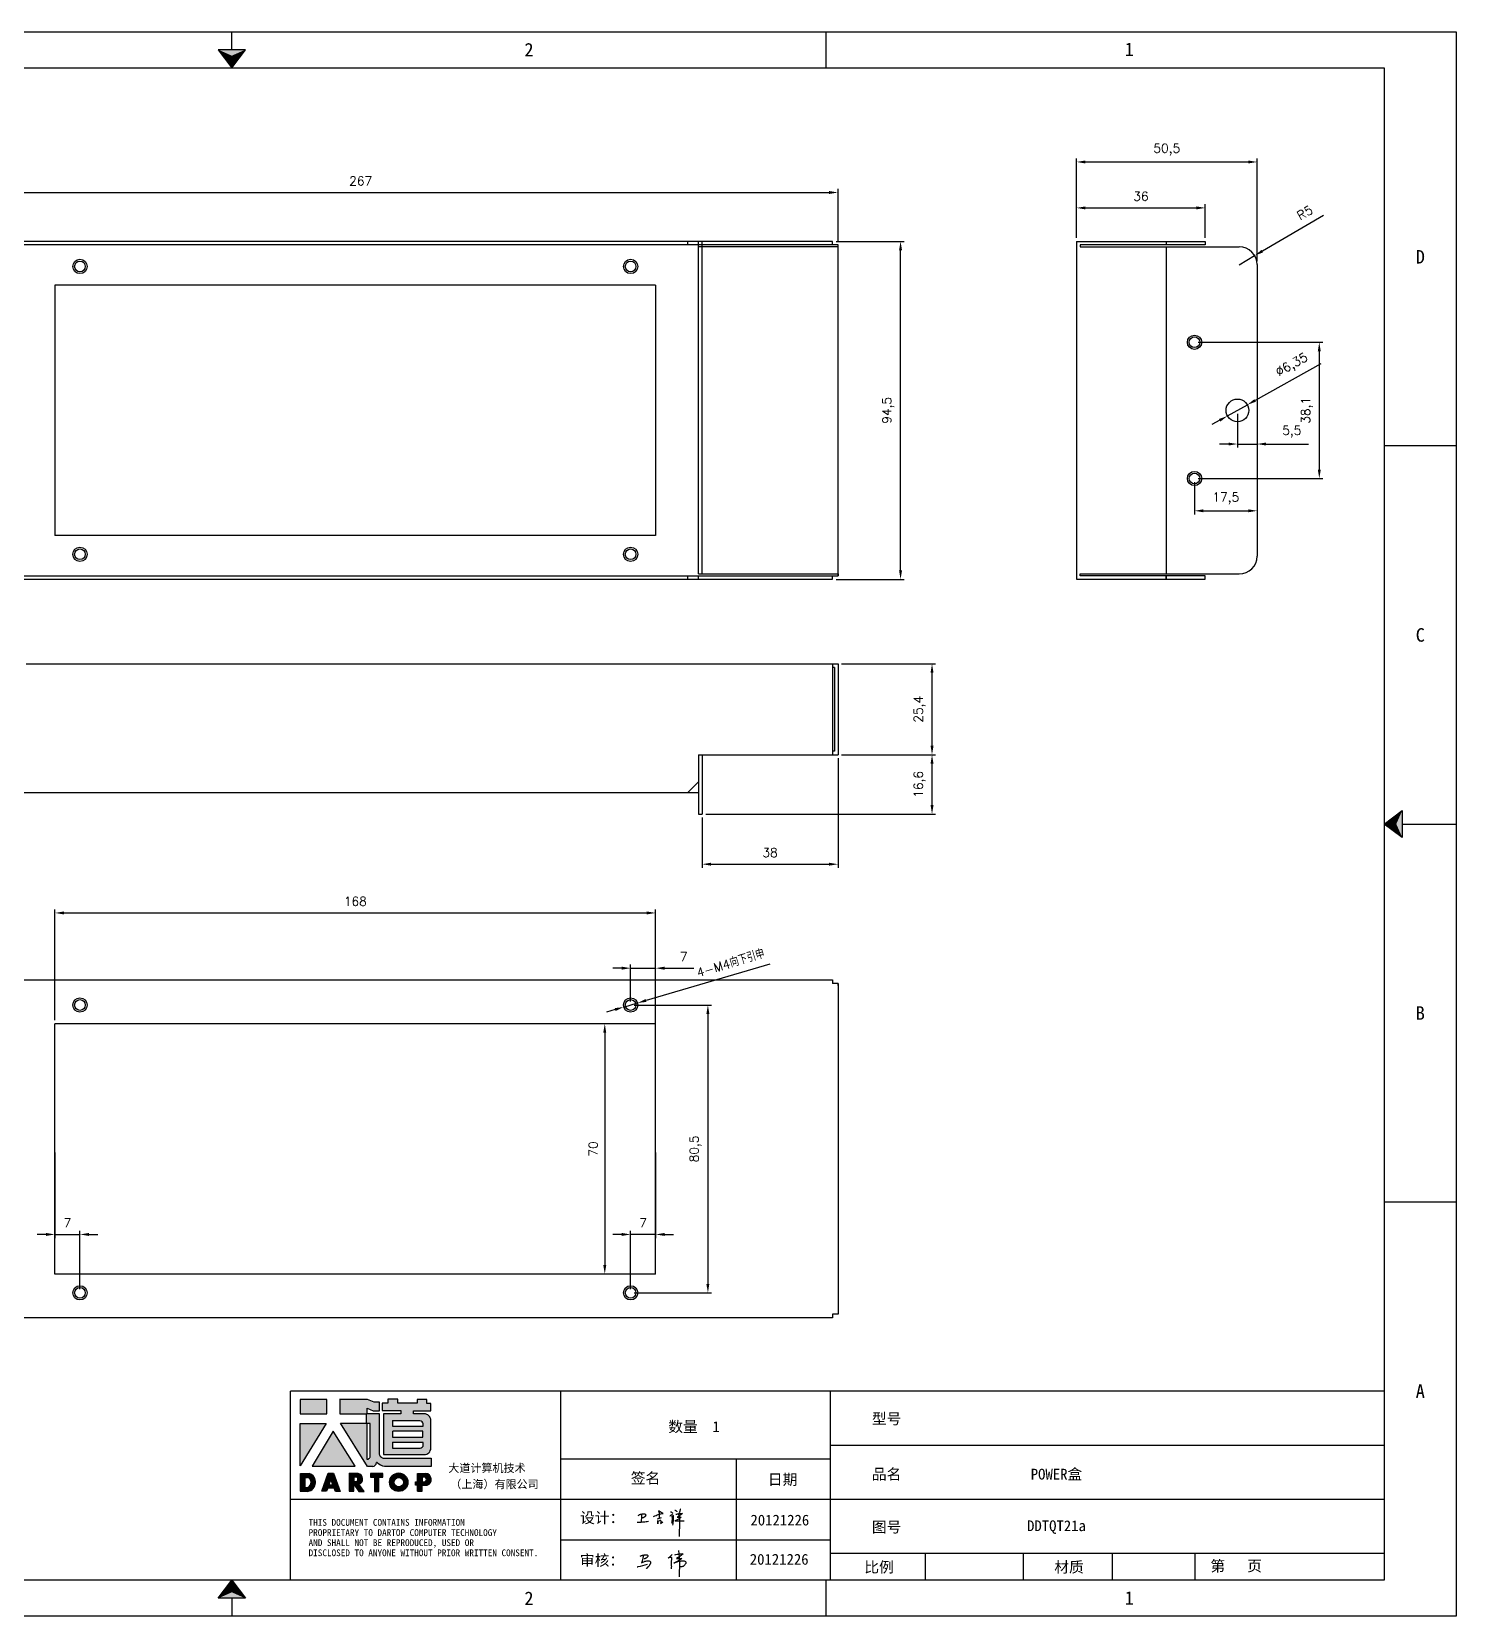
# Model space of a CAD drawing. Header units: millimetres. Extents: x 25928 to 50356, y -44172 to 20163.
# Drawn here: x 28430.3 to 28828.8, y -41737.6 to -41294.5 of the extents above; entities that cross this region are included whole.
import ezdxf
from ezdxf.enums import TextEntityAlignment as Align

# ---------------------------------------------------------------- set-up
doc = ezdxf.new("R2010")
doc.units = ezdxf.units.MM
doc.linetypes.add('DOT', pattern=[0.25, 0, -0.25])
doc.layers.add('4', color=7, linetype='Continuous')
doc.layers.add('print', color=30, linetype='Continuous')
doc.layers.add('dim', color=2, linetype='Continuous', lineweight=9)
doc.styles.add('Dartop', font='')
doc.styles.add('hzHT', font='simhei.ttf')
doc.styles.get("Standard").update_dxf_attribs({"font": 'txt', "bigfont": 'gbcbig.shx'})
doc.styles.get('Dartop').set_extended_font_data('FangSong_GB2312')
doc.dimstyles.new('0.5small', dxfattribs={"dimtxt": 2.5, "dimasz": 2.5, "dimexe": 1, "dimexo": 1, "dimgap": 2, "dimtad": 1, "dimtxsty": 'Standard', "dimcen": 2.5, "dimadec": 0, "dimazin": 0, "dimtfac": 1, "dimtmove": 0, "dimatfit": 3, "dimfxl": 0, "dimarcsym": 0})

# ---------------------------------------------------------------- blocks, each defined once
blk = doc.blocks.new('*U664')
at = {"color": 254, "linetype": 'Continuous', "extrusion": (0, 0, -1)}
for points in [[(-17, 0.333), (-16.812, 0.25), (-17, 0.5)], [(-17, 0.333), (-17, 0.5), (-17.188, 0.25)], [(-17, 0.333), (-17.188, 0.25), (-16.812, 0.25)]]:
    blk.add_solid(points, dxfattribs=at)
blk = doc.blocks.new('*U665')
at = {"color": 254, "linetype": 'Continuous'}
for points in [[(17, 21.667), (17.188, 21.75), (16.812, 21.75)], [(17, 21.667), (16.812, 21.75), (17, 21.5)], [(17, 21.667), (17, 21.5), (17.188, 21.75)]]:
    blk.add_solid(points, dxfattribs=at)
blk = doc.blocks.new('dadao')
for p, q in [((48, 19.2), (44.9, 10.4)), ((44.9, 10.4), (51.2, 10.4)), ((51.2, 10.4), (48, 19.2))]:
    blk.add_line(p, q)
for points in [[(41.8, 121.6), (41.8, 143.7), (-0.4, 143.7), (-0.4, 121.6), (41.8, 121.6)], [(104.8, 122), (104.8, 130.3), (114.1, 126.3), (124.2, 126.3), (124.2, 139.6), (115.9, 139.6), (105.1, 143.9), (61.5, 143.9)], [(61.7, 144), (61.7, 121.3), (103.9, 121.3)], [(113.4, 38.7), (105.1, 38.7), (63, 106.5), (103.9, 106.5), (103.9, 120.9), (103.9, 121.3)], [(109.7, 53.6), (109.7, 106.2), (104.3, 106.2), (104.3, 50.4), (106.6, 50.4)], [(144.6, 94.4), (144.6, 84.8), (192, 84.8), (192, 94.1), (144.9, 94.1)], [(0, 28), (0, 0), (11.8, 0)], [(0.1, 28), (14, 28)], [(76.8, 28.2), (76.8, 0), (84.1, 0), (84.1, 11.1), (91.6, -0.1), (100.3, -0.1), (91.7, 11.1)], [(76.8, 28.2), (90.6, 28.2)], [(120.2, 45), (119.5, 45), (119.5, 44.6)], [(183.7, 0), (183.7, 9.6), (180.6, 9.6), (180.6, 14.9), (183.8, 14.9), (183.8, 28.1), (196.1, 28.1), (196.5, 28.1)], [(7.1, 21.8), (7.1, 6.1), (12, 6.1)], [(7.1, 21.8), (11.4, 21.8)], [(84, 22.7), (84, 15.3), (87.2, 15.3)], [(84, 22.7), (87.3, 22.7)], [(183.7, 0), (190.9, 0), (190.9, 9.6), (198.8, 9.6)], [(194.9, 22.3), (190.8, 22.3), (190.8, 15), (194.4, 15)]]:
    blk.add_lwpolyline(points)
blk.add_lwpolyline([(137.1, 144.2), (137.1, 137.9), (128.3, 137.9), (128.3, 126.5), (157.3, 126.5), (157.3, 121.5), (130.3, 121.5), (130.3, 57.5), (194.4, 57.5, 0.414214), (204.4, 67.5), (204.4, 111.3, 0.414214), (194.4, 121.3), (177.5, 121.3), (177.5, 126.3), (204.7, 126.3), (204.7, 137.7), (198.2, 137.7), (198.2, 143.9), (183.3, 143.9), (183.3, 138), (153, 138), (153, 144.2), (137.1, 144.2)], format="xyb", close=True)
for points in [[(-0.3, 106.2), (40.4, 106.2), (-0.3, 39.7), (-0.3, 106.2)], [(51.7, 94.1), (18.4, 39.3), (86.2, 39.3)], [(43.8, 28.2), (51.8, 28.2), (62.6, -0.1), (55, -0.1), (53.2, 5), (42.9, 5), (41.1, 0), (33.6, 0)], [(110, 28.1), (110, 21.9), (116, 21.9), (116, -0.1), (123.2, -0.1), (123.2, 22), (129.2, 22), (129.2, 28.1), (110, 28.1)]]:
    blk.add_lwpolyline(points, close=True)
for points in [[(104.8, 122), (123.4, 122), (123.4, 60, 0.414214), (131.4, 52), (204.8, 52), (204.8, 39.1), (131.7, 39.1)], [(144.3, 110.8), (144.3, 101.8), (192.3, 101.8), (192.3, 105.5, 0.414214), (187.3, 110.5), (144.3, 110.5)], [(144.6, 77), (144.6, 67.5), (187.6, 67.5, 0.414214), (192.6, 72.5), (192.6, 76.4), (144.6, 76.4)]]:
    blk.add_lwpolyline(points, format="xyb")
for radius in [14.5, 7.44]:
    blk.add_circle((154.2, 14.2), radius)
for centre, radius, start, end in [((99.2, 60.7), 12.6, 305.6399, 325.969), ((9.6, 14.2), 14.4, 278.6604, 72.3203), ((88.6, 19.4), 8.95, 290.6073, 77.2124), ((111.6, 46.7), 8.19, 282.9811, 347.6627), ((136, 61.7), 22.9, 226.7358, 259.3209), ((195.7, 18.6), 9.51, 288.8959, 85.2442), ((8.5, 13.9), 8.49, 294.2143, 69.7177), ((86.4, 19), 3.8, 282.527, 76.7196), ((193.7, 18.7), 3.8, 280.9891, 72.5513)]:
    blk.add_arc(centre, radius, start, end)
blk = doc.blocks.new('h')
for p, q in [((20773.3, -2331.8), (20775.3, -2338.7)), ((20789.1, -2340.9), (20773.5, -2331.9)), ((20775.3, -2338.7), (20775.6, -2351.2)), ((20845.7, -2343.5), (20848.4, -2353)), ((20768.1, -2360.9), (20773, -2359.1)), ((20769.5, -2366.9), (20769.8, -2370.6)), ((20769.8, -2370.6), (20770.9, -2378)), ((20770.9, -2378), (20771.5, -2370.6)), ((20772.4, -2369.3), (20774.9, -2367.8)), ((20773, -2359.1), (20784.1, -2355.2)), ((20775.6, -2351.2), (20775.5, -2357.3)), ((20782.2, -2369.2), (20780, -2377.1)), ((20780, -2377.1), (20788.3, -2371.3)), ((20780.1, -2366.4), (20780.8, -2366.4)), ((20781.9, -2367.4), (20782.2, -2369.2)), ((20848.9, -2370.3), (20847.9, -2424)), ((20848.4, -2353), (20848.9, -2370.3))]:
    blk.add_line(p, q)
for points in [[(20699.1, -2348.2, -0.029745), (20704.6, -2345.4, -0.046842), (20708.4, -2344.2, -0.00919), (20714.3, -2343, -0.018517), (20717.2, -2342.5, -0.037841), (20720.3, -2342.4, -0.039541), (20723.2, -2342.8, -0.149785), (20726, -2344.3, -0.204935), (20726.9, -2346.6, -0.074872), (20726.5, -2348.3, -0.061615), (20725.6, -2350.3, -0.034204), (20723.8, -2352.6, -0.045776), (20722.3, -2354.1, -0.054985), (20720.4, -2355.3, -0.036348), (20717.3, -2356.5, -0.067752), (20715.7, -2356.8, -0.043553), (20713.2, -2356.7)], [(20755, -2351.9, -0.024077), (20759.9, -2350.1, -0.013147), (20768.7, -2346.5, -0.00522), (20775.4, -2344.1, -0.018517), (20777.3, -2343.4, -0.008274), (20786.3, -2341, -0.039541), (20788.3, -2340.8, -0.079216), (20789.4, -2341, -0.204935)], [(20816.8, -2335, -0.053561), (20819.6, -2336.1, -0.075272), (20821.3, -2337.3, -0.005295), (20822.5, -2338.5, -0.009337), (20823.1, -2339.1, -0.026146), (20823.7, -2339.8, -0.016644), (20824.5, -2340.9)], [(20832.1, -2329.2, -0.053561), (20834.9, -2330.3, -0.075272), (20836.7, -2331.5, -0.005295), (20837.8, -2332.6, -0.009337), (20838.5, -2333.3, -0.026146), (20839, -2334, -0.016644), (20839.8, -2335.1)], [(20836, -2343.7, -0.02797), (20842.1, -2342.6, -0.048868), (20845.6, -2342.2, -0.00919), (20851.1, -2341.4, -0.018517), (20853.9, -2341.1, -0.037841), (20856.7, -2341.2, -0.039541), (20859.4, -2341.6, -0.018282), (20840.6, -2354.7, -0.000937)], [(20847.6, -2340.2, 0.021784), (20849.6, -2335.9, 0.028296), (20850.8, -2332.4, 0.008136), (20851.9, -2328.2, 0.028913), (20852.2, -2327, 0.08193), (20852.1, -2325.9, 0.075058), (20851.7, -2324.7, 0.275043)], [(20696.6, -2372.4, 0.002073), (20710.6, -2371.9, 0.016137), (20719.6, -2371.3, 0.008314), (20736.9, -2369.3)], [(20813.5, -2350.1, 0.007348), (20815.9, -2348.7, 0.008421), (20818, -2347.3, 0.009459), (20819.7, -2346.2, -0.016325), (20820.7, -2345.5, -0.173771), (20821.8, -2345.3, -0.085159), (20823.9, -2346, -0.125883), (20826, -2347.9, -0.160659), (20826.6, -2350.1, -0.010447), (20826.5, -2352.3, -0.008247), (20826.2, -2355.1, -0.002698), (20825.3, -2374, 0.001562), (20823.9, -2383.7, 0.016137)]]:
    blk.add_lwpolyline(points, format="xyb")
for points in [[(20711.3, -2343.5), (20711.3, -2343.5), (20711.5, -2355.8), (20710.7, -2368), (20710.6, -2371.9)], [(20821.5, -2350.6), (20822.4, -2359.2), (20822.2, -2364.9), (20821.7, -2369), (20821.3, -2376.3), (20823.6, -2368.5), (20827.2, -2366.3), (20829.5, -2366.3)], [(20840.6, -2354.7), (20850, -2354.7), (20855, -2354.3), (20845.9, -2361.1), (20840.5, -2364), (20833, -2367.5), (20863.2, -2367.4), (20865.9, -2367.3)]]:
    blk.add_lwpolyline(points)
for centre, radius, start, end in [((20773.7, -2371.2), 2.3, 121.9907, 163.6016), ((20787.5, -2406), 40.3, 100.6183, 108.2482), ((20780.8, -2367.6), 1.15, 9.4675, 90)]:
    blk.add_arc(centre, radius, start, end)
blk = doc.blocks.new('*U663')
at = {"color": 254, "linetype": 'Continuous', "extrusion": (0, 0, -1)}
for points in [[(-33.167, 11), (-33, 11), (-33.25, 11.188)], [(-33.167, 11), (-33.25, 11.188), (-33.25, 10.812)], [(-33.167, 11), (-33.25, 10.812), (-33, 11)]]:
    blk.add_solid(points, dxfattribs=at)
blk = doc.blocks.new('*D831')
at = {"layer": 'Defpoints', "color": 0}
for p in [(28655.85, -41339.45), (28388.85, -41354.64), (28655.85, -41354.14)]:
    blk.add_point(p, dxfattribs=at)
at = {"layer": 'dim', "color": 0, "lineweight": -2}
for p, q in [((28388.85, -41353.64), (28388.85, -41338.45)), ((28655.85, -41353.14), (28655.85, -41338.45)), ((28391.35, -41339.45), (28653.35, -41339.45))]:
    blk.add_line(p, q, dxfattribs=at)
at = {"layer": 'dim', "color": 0}
for points in [[(28391.35, -41339.03), (28391.35, -41339.87), (28388.85, -41339.45)], [(28653.35, -41339.03), (28653.35, -41339.87), (28655.85, -41339.45)]]:
    blk.add_solid(points, dxfattribs=at)
at = {"layer": 'dim', "color": 0, "insert": (28522.35, -41336.2), "char_height": 2.5, "attachment_point": 5}
blk.add_mtext('267', dxfattribs=at)
blk = doc.blocks.new('*D832')
at = {"layer": 'Defpoints', "color": 0}
for p in [(28654.35, -41353.14), (28673.34, -41353.14), (28654.35, -41447.64)]:
    blk.add_point(p, dxfattribs=at)
at = {"layer": 'dim', "color": 0, "lineweight": -2}
for p, q in [((28655.35, -41353.14), (28674.34, -41353.14)), ((28673.34, -41445.14), (28673.34, -41355.64)), ((28655.35, -41447.64), (28674.34, -41447.64))]:
    blk.add_line(p, q, dxfattribs=at)
at = {"layer": 'dim', "color": 0}
for points in [[(28672.92, -41355.64), (28673.76, -41355.64), (28673.34, -41353.14)], [(28672.92, -41445.14), (28673.76, -41445.14), (28673.34, -41447.64)]]:
    blk.add_solid(points, dxfattribs=at)
at = {"layer": 'dim', "color": 0, "insert": (28669.88, -41400.39), "char_height": 2.5, "attachment_point": 5, "rotation": 90}
blk.add_mtext('94,5', dxfattribs=at)
blk = doc.blocks.new('*D833')
at = {"layer": 'Defpoints', "color": 0}
for p in [(28773.06, -41330.91), (28722.56, -41353.14), (28773.06, -41359.64)]:
    blk.add_point(p, dxfattribs=at)
at = {"layer": 'dim', "color": 0, "lineweight": -2}
for p, q in [((28722.56, -41352.14), (28722.56, -41329.91)), ((28725.06, -41330.91), (28770.56, -41330.91)), ((28773.06, -41358.64), (28773.06, -41329.91))]:
    blk.add_line(p, q, dxfattribs=at)
at = {"layer": 'dim', "color": 0}
for points in [[(28725.06, -41330.5), (28725.06, -41331.33), (28722.56, -41330.91)], [(28770.56, -41330.5), (28770.56, -41331.33), (28773.06, -41330.91)]]:
    blk.add_solid(points, dxfattribs=at)
at = {"layer": 'dim', "color": 0, "insert": (28747.81, -41327.45), "char_height": 2.5, "attachment_point": 5}
blk.add_mtext('50,5', dxfattribs=at)
blk = doc.blocks.new('*D834')
at = {"layer": 'Defpoints', "color": 0}
for p in [(28655.85, -41471.28), (28682.14, -41471.28), (28655.85, -41496.68)]:
    blk.add_point(p, dxfattribs=at)
at = {"layer": 'dim', "color": 0, "lineweight": -2}
for p, q in [((28656.85, -41471.28), (28683.14, -41471.28)), ((28682.14, -41494.18), (28682.14, -41473.78)), ((28656.85, -41496.68), (28683.14, -41496.68))]:
    blk.add_line(p, q, dxfattribs=at)
at = {"layer": 'dim', "color": 0}
for points in [[(28681.73, -41473.78), (28682.56, -41473.78), (28682.14, -41471.28)], [(28681.73, -41494.18), (28682.56, -41494.18), (28682.14, -41496.68)]]:
    blk.add_solid(points, dxfattribs=at)
at = {"layer": 'dim', "color": 0, "insert": (28678.69, -41483.98), "char_height": 2.5, "attachment_point": 5, "rotation": 90}
blk.add_mtext('25,4', dxfattribs=at)
blk = doc.blocks.new('*D839')
at = {"layer": 'Defpoints', "color": 0}
for p in [(28604.85, -41540.94), (28436.85, -41571.94), (28604.85, -41571.94)]:
    blk.add_point(p, dxfattribs=at)
at = {"layer": 'dim', "color": 0, "lineweight": -2}
for p, q in [((28436.85, -41570.94), (28436.85, -41539.94)), ((28439.35, -41540.94), (28602.35, -41540.94)), ((28604.85, -41570.94), (28604.85, -41539.94))]:
    blk.add_line(p, q, dxfattribs=at)
at = {"layer": 'dim', "color": 0}
for points in [[(28439.35, -41540.53), (28439.35, -41541.36), (28436.85, -41540.94)], [(28602.35, -41540.53), (28602.35, -41541.36), (28604.85, -41540.94)]]:
    blk.add_solid(points, dxfattribs=at)
at = {"layer": 'dim', "color": 0, "insert": (28520.85, -41537.69), "char_height": 2.5, "attachment_point": 5}
blk.add_mtext('168', dxfattribs=at)
blk = doc.blocks.new('*D840')
at = {"layer": 'Defpoints', "color": 0}
for p in [(28604.85, -41571.94), (28590.62, -41641.94), (28604.85, -41641.94)]:
    blk.add_point(p, dxfattribs=at)
at = {"layer": 'dim', "color": 0, "lineweight": -2}
for p, q in [((28603.85, -41571.94), (28589.62, -41571.94)), ((28590.62, -41574.44), (28590.62, -41639.44)), ((28603.85, -41641.94), (28589.62, -41641.94))]:
    blk.add_line(p, q, dxfattribs=at)
at = {"layer": 'dim', "color": 0}
for points in [[(28590.2, -41574.44), (28591.03, -41574.44), (28590.62, -41571.94)], [(28590.2, -41639.44), (28591.03, -41639.44), (28590.62, -41641.94)]]:
    blk.add_solid(points, dxfattribs=at)
at = {"layer": 'dim', "color": 0, "insert": (28587.37, -41606.94), "char_height": 2.5, "attachment_point": 5, "rotation": 90}
blk.add_mtext('70', dxfattribs=at)
blk = doc.blocks.new('*D841')
at = {"layer": 'Defpoints', "color": 0}
for p in [(28604.85, -41556.39), (28597.85, -41566.69), (28604.85, -41606.94)]:
    blk.add_point(p, dxfattribs=at)
at = {"layer": 'dim', "color": 0, "lineweight": -2}
for p, q in [((28597.85, -41565.69), (28597.85, -41555.39)), ((28604.85, -41605.94), (28604.85, -41555.39)), ((28595.35, -41556.39), (28592.85, -41556.39)), ((28597.85, -41556.39), (28604.85, -41556.39)), ((28607.35, -41556.39), (28615.51, -41556.39))]:
    blk.add_line(p, q, dxfattribs=at)
at = {"layer": 'dim', "color": 0}
for points in [[(28595.35, -41555.97), (28595.35, -41556.81), (28597.85, -41556.39)], [(28607.35, -41555.97), (28607.35, -41556.81), (28604.85, -41556.39)]]:
    blk.add_solid(points, dxfattribs=at)
at = {"layer": 'dim', "color": 0, "insert": (28612.68, -41553.14), "char_height": 2.5, "attachment_point": 5}
blk.add_mtext('7', dxfattribs=at)
blk = doc.blocks.new('*D842')
at = {"layer": 'Defpoints', "color": 0}
for p in [(28436.85, -41606.94), (28443.85, -41630.86), (28443.85, -41647.19)]:
    blk.add_point(p, dxfattribs=at)
at = {"layer": 'dim', "color": 0, "lineweight": -2}
for p, q in [((28436.85, -41607.94), (28436.85, -41631.86)), ((28434.35, -41630.86), (28431.85, -41630.86)), ((28436.85, -41630.86), (28443.85, -41630.86)), ((28443.85, -41646.19), (28443.85, -41629.86)), ((28446.35, -41630.86), (28448.85, -41630.86))]:
    blk.add_line(p, q, dxfattribs=at)
at = {"layer": 'dim', "color": 0}
for points in [[(28434.35, -41630.44), (28434.35, -41631.27), (28436.85, -41630.86)], [(28446.35, -41630.44), (28446.35, -41631.27), (28443.85, -41630.86)]]:
    blk.add_solid(points, dxfattribs=at)
at = {"layer": 'dim', "color": 0, "insert": (28440.35, -41627.61), "char_height": 2.5, "attachment_point": 5}
blk.add_mtext('7', dxfattribs=at)
blk = doc.blocks.new('*D843')
at = {"layer": 'Defpoints', "color": 0}
for p in [(28597.85, -41566.69), (28597.85, -41647.19), (28619.46, -41647.19)]:
    blk.add_point(p, dxfattribs=at)
at = {"layer": 'dim', "color": 0, "lineweight": -2}
for p, q in [((28598.85, -41566.69), (28620.46, -41566.69)), ((28619.46, -41569.19), (28619.46, -41644.69)), ((28598.85, -41647.19), (28620.46, -41647.19))]:
    blk.add_line(p, q, dxfattribs=at)
at = {"layer": 'dim', "color": 0}
for points in [[(28619.04, -41569.19), (28619.87, -41569.19), (28619.46, -41566.69)], [(28619.04, -41644.69), (28619.87, -41644.69), (28619.46, -41647.19)]]:
    blk.add_solid(points, dxfattribs=at)
at = {"layer": 'dim', "color": 0, "insert": (28616, -41606.94), "char_height": 2.5, "attachment_point": 5, "rotation": 90}
blk.add_mtext('80,5', dxfattribs=at)
blk = doc.blocks.new('*D844')
at = {"layer": 'Defpoints', "color": 0}
for p in [(28595.93, -41567.25), (28599.76, -41566.12)]:
    blk.add_point(p, dxfattribs=at)
at = {"layer": 'dim', "color": 0, "lineweight": -2}
for p, q in [((28636.8, -41555.23), (28602.16, -41565.42)), ((28593.53, -41567.96), (28591.13, -41568.66)), ((28595.93, -41567.25), (28599.76, -41566.12))]:
    blk.add_line(p, q, dxfattribs=at)
at = {"layer": 'dim', "color": 0}
for points in [[(28593.41, -41567.56), (28593.65, -41568.36), (28595.93, -41567.25)], [(28602.05, -41565.02), (28602.28, -41565.82), (28599.76, -41566.12)]]:
    blk.add_solid(points, dxfattribs=at)
at = {"layer": 'dim', "color": 0, "insert": (28625.82, -41555), "char_height": 2.5, "attachment_point": 5, "rotation": 16.3898}
blk.add_mtext('4-M4向下引申', dxfattribs=at)
blk = doc.blocks.new('*D845')
at = {"layer": 'Defpoints', "color": 0}
for p in [(28768.06, -41359.64), (28772.37, -41357.11)]:
    blk.add_point(p, dxfattribs=at)
at = {"layer": 'dim', "color": 0, "lineweight": -2}
for p, q in [((28791.58, -41345.85), (28774.53, -41355.84)), ((28768.06, -41359.64), (28772.37, -41357.11))]:
    blk.add_line(p, q, dxfattribs=at)
at = {"layer": 'dim', "color": 0}
blk.add_solid([(28774.32, -41355.48), (28774.74, -41356.2), (28772.37, -41357.11)], dxfattribs=at)
at = {"layer": 'dim', "color": 0, "insert": (28786.41, -41345.11), "char_height": 2.5, "attachment_point": 5, "rotation": 30.3798}
blk.add_mtext('R5', dxfattribs=at)
blk = doc.blocks.new('*D846')
at = {"layer": 'Defpoints', "color": 0}
for p in [(28770.33, -41398.83), (28764.79, -41401.94)]:
    blk.add_point(p, dxfattribs=at)
at = {"layer": 'dim', "color": 0, "lineweight": -2}
for p, q in [((28790.85, -41387.33), (28772.51, -41397.61)), ((28764.79, -41401.94), (28770.33, -41398.83)), ((28762.61, -41403.16), (28760.43, -41404.38))]:
    blk.add_line(p, q, dxfattribs=at)
at = {"layer": 'dim', "color": 0}
for points in [[(28772.3, -41397.25), (28772.71, -41397.97), (28770.33, -41398.83)], [(28762.4, -41402.8), (28762.81, -41403.52), (28764.79, -41401.94)]]:
    blk.add_solid(points, dxfattribs=at)
at = {"layer": 'dim', "color": 0, "insert": (28782.87, -41387.84), "char_height": 2.5, "attachment_point": 5, "rotation": 29.2681}
blk.add_mtext('∅6,35', dxfattribs=at)
blk = doc.blocks.new('*D847')
at = {"layer": 'Defpoints', "color": 0}
for p in [(28755.56, -41381.34), (28755.56, -41419.44), (28790.45, -41419.44)]:
    blk.add_point(p, dxfattribs=at)
at = {"layer": 'dim', "color": 0, "lineweight": -2}
for p, q in [((28756.56, -41381.34), (28791.45, -41381.34)), ((28790.45, -41383.84), (28790.45, -41416.94)), ((28756.56, -41419.44), (28791.45, -41419.44))]:
    blk.add_line(p, q, dxfattribs=at)
at = {"layer": 'dim', "color": 0}
for points in [[(28790.03, -41383.84), (28790.86, -41383.84), (28790.45, -41381.34)], [(28790.03, -41416.94), (28790.86, -41416.94), (28790.45, -41419.44)]]:
    blk.add_solid(points, dxfattribs=at)
at = {"layer": 'dim', "color": 0, "insert": (28786.99, -41400.39), "char_height": 2.5, "attachment_point": 5, "rotation": 90}
blk.add_mtext('38,1', dxfattribs=at)
blk = doc.blocks.new('*D848')
at = {"layer": 'Defpoints', "color": 0}
for p in [(28767.56, -41400.39), (28773.06, -41400.39), (28767.56, -41409.8)]:
    blk.add_point(p, dxfattribs=at)
at = {"layer": 'dim', "color": 0, "lineweight": -2}
for p, q in [((28767.56, -41401.39), (28767.56, -41410.8)), ((28773.06, -41401.39), (28773.06, -41410.8)), ((28765.06, -41409.8), (28762.56, -41409.8)), ((28767.56, -41409.8), (28773.06, -41409.8)), ((28775.56, -41409.8), (28787.47, -41409.8))]:
    blk.add_line(p, q, dxfattribs=at)
at = {"layer": 'dim', "color": 0}
for points in [[(28765.06, -41409.39), (28765.06, -41410.22), (28767.56, -41409.8)], [(28775.56, -41409.39), (28775.56, -41410.22), (28773.06, -41409.8)]]:
    blk.add_solid(points, dxfattribs=at)
at = {"layer": 'dim', "color": 0, "insert": (28782.76, -41406.35), "char_height": 2.5, "attachment_point": 5}
blk.add_mtext('5,5', dxfattribs=at)
blk = doc.blocks.new('*D849')
at = {"layer": 'Defpoints', "color": 0}
for p in [(28773.06, -41401.39), (28755.56, -41419.44), (28773.06, -41428.47)]:
    blk.add_point(p, dxfattribs=at)
at = {"layer": 'dim', "color": 0, "lineweight": -2}
for p, q in [((28773.06, -41402.39), (28773.06, -41429.47)), ((28755.56, -41420.44), (28755.56, -41429.47)), ((28758.06, -41428.47), (28770.56, -41428.47))]:
    blk.add_line(p, q, dxfattribs=at)
at = {"layer": 'dim', "color": 0}
for points in [[(28758.06, -41428.06), (28758.06, -41428.89), (28755.56, -41428.47)], [(28770.56, -41428.06), (28770.56, -41428.89), (28773.06, -41428.47)]]:
    blk.add_solid(points, dxfattribs=at)
at = {"layer": 'dim', "color": 0, "insert": (28764.31, -41425.02), "char_height": 2.5, "attachment_point": 5}
blk.add_mtext('17,5', dxfattribs=at)
blk = doc.blocks.new('*D850')
at = {"layer": 'Defpoints', "color": 0}
for p in [(28655.85, -41496.68), (28617.85, -41513.28), (28655.85, -41527.31)]:
    blk.add_point(p, dxfattribs=at)
at = {"layer": 'dim', "color": 0, "lineweight": -2}
for p, q in [((28655.85, -41497.68), (28655.85, -41528.31)), ((28617.85, -41514.28), (28617.85, -41528.31)), ((28620.35, -41527.31), (28653.35, -41527.31))]:
    blk.add_line(p, q, dxfattribs=at)
at = {"layer": 'dim', "color": 0}
for points in [[(28620.35, -41526.89), (28620.35, -41527.72), (28617.85, -41527.31)], [(28653.35, -41526.89), (28653.35, -41527.72), (28655.85, -41527.31)]]:
    blk.add_solid(points, dxfattribs=at)
at = {"layer": 'dim', "color": 0, "insert": (28636.85, -41524.06), "char_height": 2.5, "attachment_point": 5}
blk.add_mtext('38', dxfattribs=at)
blk = doc.blocks.new('*D851')
at = {"layer": 'Defpoints', "color": 0}
for p in [(28655.85, -41496.68), (28682.14, -41496.68), (28617.85, -41513.28)]:
    blk.add_point(p, dxfattribs=at)
at = {"layer": 'dim', "color": 0, "lineweight": -2}
for p, q in [((28656.85, -41496.68), (28683.14, -41496.68)), ((28682.14, -41510.78), (28682.14, -41499.18)), ((28618.85, -41513.28), (28683.14, -41513.28))]:
    blk.add_line(p, q, dxfattribs=at)
at = {"layer": 'dim', "color": 0}
for points in [[(28681.73, -41499.18), (28682.56, -41499.18), (28682.14, -41496.68)], [(28681.73, -41510.78), (28682.56, -41510.78), (28682.14, -41513.28)]]:
    blk.add_solid(points, dxfattribs=at)
at = {"layer": 'dim', "color": 0, "insert": (28678.69, -41504.98), "char_height": 2.5, "attachment_point": 5, "rotation": 90}
blk.add_mtext('16,6', dxfattribs=at)
blk = doc.blocks.new('*D852')
at = {"layer": 'Defpoints', "color": 0}
for p in [(28758.56, -41343.76), (28722.56, -41353.14), (28758.56, -41353.14)]:
    blk.add_point(p, dxfattribs=at)
at = {"layer": 'dim', "color": 0, "lineweight": -2}
for p, q in [((28722.56, -41352.14), (28722.56, -41342.76)), ((28758.56, -41352.14), (28758.56, -41342.76)), ((28725.06, -41343.76), (28756.06, -41343.76))]:
    blk.add_line(p, q, dxfattribs=at)
at = {"layer": 'dim', "color": 0}
for points in [[(28725.06, -41343.34), (28725.06, -41344.18), (28722.56, -41343.76)], [(28756.06, -41343.34), (28756.06, -41344.18), (28758.56, -41343.76)]]:
    blk.add_solid(points, dxfattribs=at)
at = {"layer": 'dim', "color": 0, "insert": (28740.56, -41340.51), "char_height": 2.5, "attachment_point": 5}
blk.add_mtext('36', dxfattribs=at)
blk = doc.blocks.new('*D853')
at = {"layer": 'Defpoints', "color": 0}
for p in [(28604.85, -41606.94), (28597.85, -41630.86), (28597.85, -41647.19)]:
    blk.add_point(p, dxfattribs=at)
at = {"layer": 'dim', "color": 0, "lineweight": -2}
for p, q in [((28604.85, -41607.94), (28604.85, -41631.86)), ((28595.35, -41630.86), (28592.85, -41630.86)), ((28597.85, -41646.19), (28597.85, -41629.86)), ((28604.85, -41630.86), (28597.85, -41630.86)), ((28607.35, -41630.86), (28609.85, -41630.86))]:
    blk.add_line(p, q, dxfattribs=at)
at = {"layer": 'dim', "color": 0}
for points in [[(28595.35, -41630.44), (28595.35, -41631.27), (28597.85, -41630.86)], [(28607.35, -41630.44), (28607.35, -41631.27), (28604.85, -41630.86)]]:
    blk.add_solid(points, dxfattribs=at)
at = {"layer": 'dim', "color": 0, "insert": (28601.35, -41627.61), "char_height": 2.5, "attachment_point": 5}
blk.add_mtext('7', dxfattribs=at)

msp = doc.modelspace()

# ---------------------------------------------------------------- hatches: boundary and pattern name
for points in [[(28512.926, -41677.038), (28505.392, -41677.038), (28505.392, -41680.974), (28512.926, -41680.974)], [(28512.683, -41683.728), (28505.412, -41683.728), (28505.412, -41695.6)], [(28514.699, -41685.883), (28508.755, -41695.679), (28520.858, -41695.679)], [(28528.543, -41697.683), (28525.103, -41697.683), (28525.103, -41698.775), (28526.176, -41698.775), (28526.176, -41702.707), (28527.461, -41702.707), (28527.461, -41698.772), (28528.543, -41698.772)]]:
    msp.add_hatch(color=0).paths.add_polyline_path(points)
h = msp.add_hatch(color=0)
h.paths.add_polyline_path([(28524.184, -41679.43), (28525.847, -41680.149), (28527.645, -41680.149), (28527.645, -41677.769), (28526.162, -41677.769), (28524.229, -41677.006), (28516.486, -41677.006), (28516.486, -41681.03), (28524.02, -41681.03), (28524.02, -41681.111), (28524.02, -41683.683), (28516.714, -41683.683), (28524.229, -41695.777), (28525.717, -41695.777, 0.2793748), (28526.803, -41694.721), (28526.803, -41694.665), (28526.934, -41694.665, 0.1431454), (28528.983, -41695.708), (28542.041, -41695.708), (28542.041, -41693.414), (28528.927, -41693.414, -0.4142136), (28527.499, -41691.986), (28527.499, -41680.903), (28524.184, -41680.903)])
h.paths.add_polyline_path([(28524.096, -41683.735), (28525.053, -41683.735), (28525.053, -41693.121, -0.0889357), (28524.498, -41693.692), (28524.093, -41693.692)], flags=16)
h = msp.add_hatch(color=0)
h.paths.add_polyline_path([(28542.019, -41678.103), (28540.857, -41678.103), (28540.857, -41676.997), (28538.201, -41676.997), (28538.201, -41678.047), (28532.78, -41678.047), (28532.78, -41676.942), (28529.94, -41676.942), (28529.94, -41678.068), (28528.371, -41678.068), (28528.371, -41680.105), (28533.549, -41680.105), (28533.549, -41681.007), (28528.724, -41681.007), (28528.724, -41692.416), (28540.178, -41692.416, 0.4142136), (28541.964, -41690.631), (28541.964, -41682.817, 0.4142136), (28540.178, -41681.032), (28537.15, -41681.032), (28537.15, -41680.147), (28542.019, -41680.147)])
h.paths.add_polyline_path([(28538.913, -41682.966, -0.4142136), (28539.806, -41683.859), (28539.806, -41684.513), (28531.23, -41684.513), (28531.23, -41682.966)], flags=16)
h.paths.add_polyline_path([(28539.75, -41685.895), (28539.75, -41687.553), (28531.286, -41687.553), (28531.286, -41685.895)], flags=16)
h.paths.add_polyline_path([(28539.861, -41689.045), (28539.861, -41689.755, -0.4142136), (28538.968, -41690.648), (28531.286, -41690.648), (28531.286, -41689.045)], flags=16)
h = msp.add_hatch(color=0)
h.paths.add_polyline_path([(28507.96, -41697.701), (28505.466, -41697.701), (28505.466, -41702.692), (28507.566, -41702.692, 0.7930159)])
h.paths.add_polyline_path([(28507.603, -41701.599), (28506.731, -41701.599), (28506.731, -41698.794), (28507.507, -41698.794, -0.6713609)], flags=16)
h = msp.add_hatch(color=0)
h.paths.add_polyline_path([(28514.717, -41697.66), (28513.294, -41697.66), (28511.463, -41702.697), (28512.812, -41702.697), (28513.129, -41701.805), (28514.956, -41701.805), (28515.28, -41702.708), (28516.639, -41702.708)])
h.paths.add_polyline_path([(28514.607, -41700.842), (28513.475, -41700.842), (28514.03, -41699.26)], flags=16)
h = msp.add_hatch(color=0)
h.paths.add_polyline_path([(28521.637, -41697.664), (28519.184, -41697.664), (28519.184, -41702.7), (28520.48, -41702.7), (28520.48, -41700.703), (28521.813, -41702.718), (28523.379, -41702.718), (28521.846, -41700.716, 0.7440549)])
h.paths.add_polyline_path([(28520.468, -41699.958), (28520.468, -41698.635), (28521.048, -41698.635, -0.796809), (28521.039, -41699.958)], flags=16)
h = msp.add_hatch(color=0)
h.paths.add_polyline_path([(28530.413, -41700.164, 1), (28535.584, -41700.164, 1)])
h.paths.add_polyline_path([(28534.327, -41700.164, -1), (28531.67, -41700.164, -1)], flags=16)
h = msp.add_hatch(color=0)
h.paths.add_polyline_path([(28540.545, -41697.676), (28540.47, -41697.676), (28538.283, -41697.676), (28538.283, -41700.026), (28537.703, -41700.026), (28537.703, -41700.98), (28538.274, -41700.98), (28538.274, -41702.691), (28539.551, -41702.691), (28539.551, -41700.973), (28540.954, -41700.973, 0.8123038)])
h.paths.add_polyline_path([(28539.532, -41700.02), (28539.532, -41698.705), (28540.258, -41698.705, -0.7782134), (28540.184, -41700.02)], flags=16)

# ---------------------------------------------------------------- linework, layer by layer
at = {"color": 0, "linetype": 'DOT'}
for p, q in [((28188.902, -41294.481), (28818.695, -41294.481)), ((28818.695, -41737.649), (28188.902, -41737.649))]:
    msp.add_line(p, q, dxfattribs=at)
at = {"color": 0}
for p, q in [((28486.318, -41299.517), (28486.318, -41294.481)), ((28652.506, -41304.553), (28652.506, -41294.481)), ((28209.046, -41304.553), (28808.623, -41304.553)), ((28808.623, -41304.553), (28808.623, -41727.577)), ((28828.767, -41410.309), (28808.623, -41410.309)), ((28813.659, -41516.065), (28828.767, -41516.065)), ((28828.767, -41621.821), (28808.623, -41621.821)), ((28808.623, -41674.699), (28502.685, -41674.699)), ((28502.685, -41727.577), (28502.685, -41674.699)), ((28578.225, -41674.699), (28578.225, -41727.577)), ((28653.765, -41727.577), (28653.765, -41674.699)), ((28653.765, -41689.807), (28808.623, -41689.807)), ((28578.225, -41693.584), (28653.765, -41693.584)), ((28627.326, -41693.584), (28627.326, -41727.577)), ((28502.685, -41704.915), (28578.225, -41704.915)), ((28578.225, -41704.915), (28808.623, -41704.915)), ((28578.225, -41716.246), (28653.765, -41716.246)), ((28653.765, -41720.023), (28808.623, -41720.023)), ((28680.342, -41727.577), (28680.342, -41720.023)), ((28707.732, -41727.577), (28707.732, -41720.023)), ((28732.631, -41727.577), (28732.631, -41720.023)), ((28755.745, -41727.577), (28755.745, -41720.023)), ((28808.623, -41727.577), (28209.046, -41727.577)), ((28652.506, -41737.649), (28652.506, -41727.577)), ((28486.318, -41732.613), (28486.318, -41737.649))]:
    msp.add_line(p, q, dxfattribs=at)
for p, q in [((28654.346, -41353.136), (28390.346, -41353.136)), ((28655.846, -41354.136), (28390.346, -41354.136)), ((28613.846, -41354.136), (28613.846, -41353.136)), ((28616.846, -41446.136), (28616.846, -41353.136)), ((28655.846, -41354.636), (28616.846, -41354.636)), ((28617.846, -41446.136), (28617.846, -41353.136)), ((28654.346, -41354.136), (28654.346, -41353.136)), ((28655.846, -41446.636), (28655.846, -41354.136)), ((28722.557, -41353.136), (28722.557, -41447.636)), ((28722.557, -41353.136), (28758.557, -41353.136)), ((28758.557, -41354.136), (28723.557, -41354.136)), ((28723.557, -41354.136), (28723.557, -41354.636)), ((28723.557, -41354.636), (28768.057, -41354.636)), ((28747.657, -41353.136), (28747.657, -41354.136)), ((28747.657, -41354.636), (28747.657, -41446.136)), ((28758.557, -41353.136), (28758.557, -41354.136)), ((28773.057, -41359.636), (28773.057, -41441.136)), ((28436.846, -41365.386), (28436.846, -41435.386)), ((28604.846, -41365.386), (28436.846, -41365.386)), ((28604.846, -41365.386), (28604.846, -41435.386)), ((28604.846, -41435.386), (28436.846, -41435.386)), ((28390.346, -41446.636), (28655.846, -41446.636)), ((28390.346, -41447.636), (28654.346, -41447.636)), ((28613.846, -41447.636), (28613.846, -41446.636)), ((28616.846, -41446.136), (28655.846, -41446.136)), ((28616.846, -41447.636), (28616.846, -41446.636)), ((28654.346, -41447.636), (28654.346, -41446.636)), ((28655.846, -41446.136), (28655.846, -41446.636)), ((28722.557, -41447.636), (28758.557, -41447.636)), ((28723.557, -41446.636), (28723.557, -41446.136)), ((28723.557, -41446.136), (28768.057, -41446.136)), ((28758.557, -41446.636), (28723.557, -41446.636)), ((28747.657, -41446.636), (28747.657, -41447.636)), ((28747.657, -41447.636), (28747.657, -41446.636)), ((28758.557, -41447.636), (28758.557, -41446.636)), ((28428.846, -41471.282), (28655.846, -41471.282)), ((28654.346, -41471.282), (28654.346, -41496.682)), ((28655.846, -41471.282), (28655.846, -41496.682)), ((28654.846, -41472.282), (28654.346, -41472.282)), ((28654.846, -41472.282), (28654.846, -41495.682)), ((28616.846, -41496.682), (28655.846, -41496.682)), ((28616.846, -41496.682), (28616.846, -41513.282)), ((28617.846, -41496.682), (28617.846, -41513.282)), ((28654.846, -41495.682), (28654.346, -41495.682)), ((28613.846, -41507.282), (28616.846, -41504.282)), ((28393.346, -41507.282), (28613.846, -41507.282)), ((28613.846, -41507.282), (28616.846, -41507.282)), ((28616.846, -41513.282), (28617.846, -41513.282)), ((28390.346, -41559.687), (28654.346, -41559.687)), ((28654.346, -41559.687), (28654.346, -41560.687)), ((28655.846, -41560.687), (28654.346, -41560.687)), ((28655.846, -41560.687), (28655.846, -41653.187)), ((28655.846, -41561.187), (28655.846, -41560.687)), ((28436.846, -41641.937), (28436.846, -41571.937)), ((28604.846, -41571.937), (28436.846, -41571.937)), ((28604.846, -41641.937), (28604.846, -41571.937)), ((28604.846, -41641.937), (28436.846, -41641.937)), ((28654.346, -41653.187), (28654.346, -41654.187)), ((28655.846, -41653.187), (28654.346, -41653.187)), ((28654.346, -41654.187), (28390.346, -41654.187)), ((28611.235, -41719.285), (28611.452, -41721.095)), ((28610.667, -41722.411), (28609.924, -41722.812)), ((28611.201, -41722.125), (28610.667, -41722.411)), ((28610.697, -41721.525), (28611.641, -41721.525)), ((28612.144, -41721.479), (28611.201, -41722.125)), ((28611.487, -41722.432), (28611.407, -41726.592)), ((28611.452, -41721.095), (28611.487, -41722.432)), ((28611.641, -41721.525), (28612.144, -41721.479))]:
    msp.add_line(p, q)
for points in [[(28486.318, -41304.553), (28490.095, -41299.517), (28482.541, -41299.517), (28486.318, -41304.553)], [(28808.623, -41516.065), (28813.659, -41512.288), (28813.659, -41519.842), (28808.623, -41516.065)], [(28486.318, -41727.577), (28490.095, -41732.613), (28482.541, -41732.613), (28486.318, -41727.577)]]:
    msp.add_lwpolyline(points, close=True, dxfattribs=at)
for points in [[(28600.491, -41720.872, -0.029745), (28600.923, -41720.655, -0.0468422), (28601.215, -41720.561, -0.0091902), (28601.671, -41720.469, -0.0185172), (28601.9, -41720.436, -0.0378406), (28602.136, -41720.428, -0.0395413), (28602.36, -41720.456, -0.1497852), (28602.58, -41720.576, -0.2049352), (28602.647, -41720.749, -0.0748717), (28602.621, -41720.886, -0.0616146), (28602.547, -41721.038, -0.0342039), (28602.412, -41721.216, -0.0457759), (28602.291, -41721.331, -0.054985), (28602.144, -41721.423, -0.0363479), (28601.902, -41721.52, -0.0677521), (28601.781, -41721.541, -0.0435534), (28601.59, -41721.531)], [(28609.924, -41722.812, -0.029745), (28610.598, -41722.475, -0.0468422), (28611.054, -41722.328, -0.0091902), (28611.766, -41722.184, -0.0185172), (28612.123, -41722.133, -0.0378406), (28612.491, -41722.121, -0.0395413), (28612.841, -41722.164, -0.1497852), (28613.182, -41722.351, -0.2049352), (28613.287, -41722.622, -0.0748717), (28613.247, -41722.835, -0.0616146), (28613.131, -41723.071, -0.0342039), (28612.92, -41723.35, -0.0457759), (28612.732, -41723.53, -0.054985), (28612.504, -41723.673, -0.0363479), (28612.126, -41723.824, -0.0677521), (28611.936, -41723.856, -0.0435534), (28611.639, -41723.841)], [(28610.234, -41720.411, -0.0279703), (28610.844, -41720.298, -0.0488679), (28611.198, -41720.261, -0.0091902), (28611.754, -41720.178, -0.0185172), (28612.032, -41720.153, -0.0378406), (28612.317, -41720.159, -0.0395413), (28612.586, -41720.207, -0.0182819), (28610.697, -41721.525, -0.0009369)]]:
    msp.add_lwpolyline(points, format="xyb")
msp.add_lwpolyline([(28601.443, -41720.513), (28601.443, -41720.513), (28601.299, -41721.398), (28601.061, -41722.23), (28600.906, -41722.741)])
for centre, radius in [((28443.846, -41360.136), 2), ((28443.846, -41360.136), 1.5), ((28597.846, -41360.136), 2), ((28597.846, -41360.136), 1.5), ((28755.557, -41381.336), 2), ((28755.557, -41381.336), 1.5), ((28767.557, -41400.386), 3.175), ((28755.557, -41419.436), 2), ((28755.557, -41419.436), 1.5), ((28443.846, -41440.636), 2), ((28443.846, -41440.636), 1.5), ((28597.846, -41440.636), 2), ((28597.846, -41440.636), 1.5), ((28443.846, -41566.687), 2), ((28597.846, -41566.687), 2), ((28443.846, -41566.687), 1.5), ((28597.846, -41566.687), 1.5), ((28443.846, -41647.187), 2), ((28443.846, -41647.187), 1.5), ((28597.846, -41647.187), 2), ((28597.846, -41647.187), 1.5)]:
    msp.add_circle(centre, radius)
for centre, radius, start, end in [((28768.057, -41359.636), 5, 0, 90), ((28768.057, -41441.136), 5, 270, 0), ((28599.386, -41722.277), 1.596, 281.07698, 291.21263), ((28564.286, -41579.801), 148.319, 283.91895, 284.97151), ((28603.345, -41726.963), 4.876, 113.20245, 120.0175), ((28602.2, -41724.293), 1.971, 102.47486, 113.20245), ((28605.057, -41737.204), 15.195, 100.36867, 102.47486), ((28601.883, -41723.024), 1.257, 283.81625, 294.03051), ((28602.996, -41725.941), 3.745, 96.12534, 100.36867), ((28602.151, -41723.646), 0.58, 294.83643, 309.90113), ((28594.419, -41716.512), 11.096, 316.91956, 320.58866), ((28602.797, -41724.082), 1.875, 87.45704, 96.12534), ((28602.804, -41723.925), 1.717, 78.39957, 87.45704), ((28600.707, -41721.903), 2.821, 324.09481, 331.37836), ((28603.046, -41722.743), 0.511, 44.32465, 78.39957), ((28602.896, -41723.01), 0.377, 319.57307, 337.48549), ((28601.858, -41722.18), 1.694, 324.91067, 333.34843), ((28602.682, -41722.488), 0.825, 326.76781, 340.87102), ((28603.209, -41722.584), 0.284, 357.99839, 44.32465), ((28602.932, -41722.574), 0.561, 340.87102, 357.99839), ((28604.702, -41714.88), 7.458, 299.26546, 300.9495), ((28621.598, -41777.392), 57.583, 102.46592, 103.2053), ((28582.356, -41693.557), 38.128, 313.36613, 315.29608), ((28729.598, -41741.791), 121.7, 171.41017, 171.76808), ((28609.173, -41721.41), 0.244, 52.37575, 91.29116), ((28394.725, -41714.493), 214.732, 357.56566, 358.05728), ((28609.09, -41721.372), 0.279, 357.19683, 33.70518), ((28602.801, -41720.961), 6.583, 352.91255, 354.80268), ((28605.27, -41721.185), 4.103, 354.80268, 357.19683)]:
    msp.add_arc(centre, radius, start, end)
at = {"layer": 'print'}
msp.add_lwpolyline([(28188.902, -41294.481), (28828.767, -41294.481), (28828.767, -41737.649), (28188.902, -41737.649)], close=True, dxfattribs=at)

# ---------------------------------------------------------------- block references
at = {"color": 0, "linetype": 'Continuous', "xscale": 20.14402654906917, "yscale": 20.14402654906917, "zscale": 20.14402654906917}
for name in ['*U665', '*U663', '*U664']:
    msp.add_blockref(name, (28143.87, -41737.649), dxfattribs=at)
at = {"color": 0}
for name, p, xscale, yscale, zscale in [('dadao', (28505.466, -41702.692), 0.1785493262159434, 0.1785493262159434, 0.1785493262159434), ('h', (26996.27, -41527.515), 0.07747410198498983, 0.07747410198498983, 0.07747410198498983)]:
    msp.add_blockref(name, p, dxfattribs=dict(at, xscale=xscale, yscale=yscale, zscale=zscale))

# ---------------------------------------------------------------- texts
for s, height, style, p in [('2', 3.777, 'Dartop', (28569.412, -41299.517)), ('1', 3.777, 'Dartop', (28737.322, -41299.397)), ('D', 3.777, 'Dartop', (28818.695, -41357.431)), ('C', 3.777, 'Dartop', (28818.695, -41463.187)), ('B', 3.777, 'Dartop', (28818.695, -41568.943)), ('A', 3.777, 'Dartop', (28818.695, -41674.699)), ('数量  1', 3.0216, 'hzHT', (28615.589, -41684.604)), ('型号', 3.0216, 'hzHT', (28669.442, -41682.385)), ('签名', 3.0216, 'hzHT', (28602.016, -41699.004)), ('日期', 3.0216, 'hzHT', (28640.357, -41699.376)), ('品名', 3.0216, 'hzHT', (28669.442, -41697.897)), ('POWER盒', 3.0216, 'hzHT', (28716.95, -41697.897)), ('20121226', 3.0216, 'hzHT', (28639.581, -41710.735)), ('图号', 3.0216, 'hzHT', (28669.442, -41712.666)), ('DDTQT21a', 3.0216, 'hzHT', (28716.95, -41712.326)), ('20121226', 3.0216, 'hzHT', (28639.401, -41721.699)), ('比例', 3.0216, 'hzHT', (28667.335, -41723.879)), ('材质', 3.0216, 'hzHT', (28720.46, -41723.879)), ('第   页', 3.0216, 'hzHT', (28767.202, -41723.565)), ('2', 3.777, 'Dartop', (28569.412, -41732.613)), ('1', 3.777, 'Dartop', (28737.322, -41732.493))]:
    msp.add_text(s, height=height, dxfattribs=dict(at, style=style)).set_placement(p, align=Align.MIDDLE_CENTER)
at = {"color": 0, "style": 'hzHT'}
for s, height, p in [('THIS DOCUMENT CONTAINS INFORMATION', 1.8885, (28507.784, -41712.337)), ('设计：', 3.0216, (28583.712, -41711.593)), ('PROPRIETARY TO DARTOP COMPUTER TECHNOLOGY', 1.8885, (28507.784, -41715.17)), ('AND SHALL NOT BE REPRODUCED, USED OR', 1.8885, (28507.784, -41718.002)), ('DISCLOSED TO ANYONE WITHOUT PRIOR WRITTEN CONSENT.', 1.8885, (28507.784, -41720.835)), ('审核：', 3.0216, (28583.667, -41723.491))]:
    msp.add_text(s, height=height, dxfattribs=at).set_placement(p)
at = {"layer": '4', "color": 0, "style": 'hzHT'}
for s, p in [('大道计算机技术', (28546.843, -41697.337)), ('（上海）有限公司', (28547.413, -41701.854))]:
    msp.add_text(s, height=2.2662, dxfattribs=at).set_placement(p)

# ---------------------------------------------------------------- dimensions: what is measured, and where the dimension line sits
at = {"layer": 'dim'}
for base, p1, p2, picture, middle in [((28773.057, -41330.913), (28722.557, -41353.136), (28773.057, -41359.636), '*D833', (28747.807, -41327.455)), ((28655.846, -41339.451), (28388.846, -41354.636), (28655.846, -41354.136), '*D831', (28522.346, -41336.201)), ((28758.557, -41343.761), (28722.557, -41353.136), (28758.557, -41353.136), '*D852', (28740.557, -41340.511)), ((28773.057, -41428.475), (28755.557, -41419.436), (28773.057, -41401.386), '*D849', (28764.307, -41425.016)), ((28655.846, -41527.307), (28617.846, -41513.282), (28655.846, -41496.682), '*D850', (28636.846, -41524.057)), ((28604.846, -41540.942), (28436.846, -41571.937), (28604.846, -41571.937), '*D839', (28520.846, -41537.692))]:
    dim = msp.add_linear_dim(base=base, p1=p1, p2=p2, dimstyle='0.5small', override={"dimpost": '\\X'}, dxfattribs=at)
    dim.commit()
    dim.dimension.update_dxf_attribs({"geometry": picture, "text_midpoint": middle})
dim = msp.add_radius_dim(center=(28768.057, -41359.636), mpoint=(28772.37, -41357.107), dimstyle='0.5small', override={"dimpost": '\\X'}, dxfattribs=at)
dim.commit()
dim.dimension.update_dxf_attribs({"geometry": '*D845', "text_midpoint": (28788.056, -41347.912), "dimtype": 164})
for base, p1, p2, picture, middle in [((28673.339, -41353.136), (28654.346, -41447.636), (28654.346, -41353.136), '*D832', (28669.881, -41400.386)), ((28790.445, -41419.436), (28755.557, -41381.336), (28755.557, -41419.436), '*D847', (28786.987, -41400.386)), ((28682.145, -41471.282), (28655.846, -41496.682), (28655.846, -41471.282), '*D834', (28678.686, -41483.982)), ((28682.145, -41496.682), (28617.846, -41513.282), (28655.846, -41496.682), '*D851', (28678.686, -41504.982)), ((28619.456, -41647.187), (28597.846, -41566.687), (28597.846, -41647.187), '*D843', (28615.998, -41606.937)), ((28590.617, -41641.937), (28604.846, -41571.937), (28604.846, -41641.937), '*D840', (28587.367, -41606.937))]:
    dim = msp.add_linear_dim(base=base, p1=p1, p2=p2, angle=90, dimstyle='0.5small', override={"dimpost": '\\X'}, dxfattribs=at)
    dim.commit()
    dim.dimension.update_dxf_attribs({"geometry": picture, "text_midpoint": middle})
dim = msp.add_diameter_dim_2p(p1=(28764.787, -41401.938), p2=(28770.326, -41398.834), dimstyle='0.5small', override={"dimpost": '\\X'}, dxfattribs=at)
dim.commit()
dim.dimension.update_dxf_attribs({"geometry": '*D846', "text_midpoint": (28784.563, -41390.855), "dimtype": 163})
for base, p1, p2, picture, middle in [((28767.557, -41409.805), (28773.057, -41400.386), (28767.557, -41400.386), '*D848', (28782.765, -41409.805)), ((28604.846, -41556.39), (28597.846, -41566.687), (28604.846, -41606.937), '*D841', (28612.679, -41556.39)), ((28443.846, -41630.855), (28436.846, -41606.937), (28443.846, -41647.187), '*D842', (28440.346, -41630.855))]:
    dim = msp.add_linear_dim(base=base, p1=p1, p2=p2, dimstyle='0.5small', override={"dimpost": '\\X'}, dxfattribs=at)
    dim.commit()
    dim.dimension.update_dxf_attribs({"geometry": picture, "text_midpoint": middle, "dimtype": 160})
dim = msp.add_diameter_dim_2p(p1=(28595.927, -41567.251), p2=(28599.764, -41566.123), text='4-M4向下引申', dimstyle='0.5small', override={"dimpost": '\\X'}, dxfattribs=at)
dim.commit()
dim.dimension.update_dxf_attribs({"geometry": '*D844', "text_midpoint": (28626.761, -41558.182), "dimtype": 163})
dim = msp.add_linear_dim(base=(28597.846, -41630.855), p1=(28604.846, -41606.937), p2=(28597.846, -41647.187), angle=180, dimstyle='0.5small', override={"dimpost": '\\X'}, dxfattribs=at)
dim.commit()
dim.dimension.update_dxf_attribs({"geometry": '*D853', "text_midpoint": (28601.346, -41630.855), "dimtype": 160})

doc.saveas('drawing.dxf')
